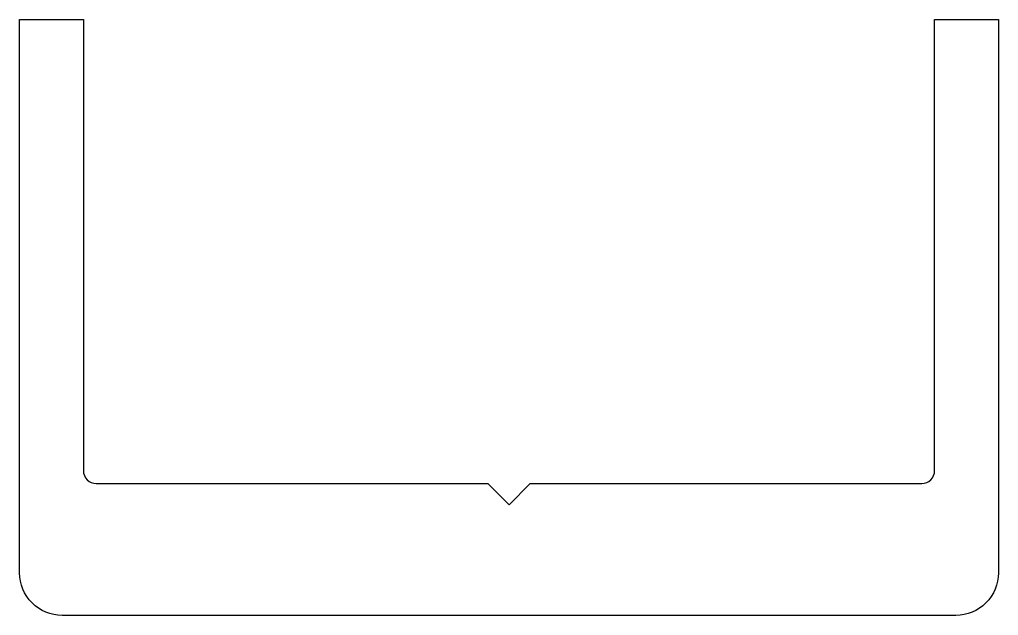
# Model space of a CAD drawing. Extents: x 472.1 to 495.1, y 240.3 to 254.3.
import ezdxf

# ---------------------------------------------------------------- set-up
doc = ezdxf.new("R2010")
doc.units = 0
doc.layers.add('ANA', color=220, linetype='CONTINUOUS')

msp = doc.modelspace()

# ---------------------------------------------------------------- linework, layer by layer
at = {"layer": 'ANA', "color": 0}
msp.add_lwpolyline([(472.059, 254.342), (473.559, 254.342), (473.559, 243.742, 0.414214), (473.859, 243.442), (483.059, 243.442), (483.559, 242.942), (484.059, 243.442), (493.259, 243.442, 0.414214), (493.559, 243.742), (493.559, 254.342), (495.059, 254.342), (495.059, 241.342, -0.414214), (494.059, 240.342), (473.059, 240.342, -0.414214), (472.059, 241.342)], format="xyb", close=True, dxfattribs=at)

doc.saveas('drawing.dxf')
